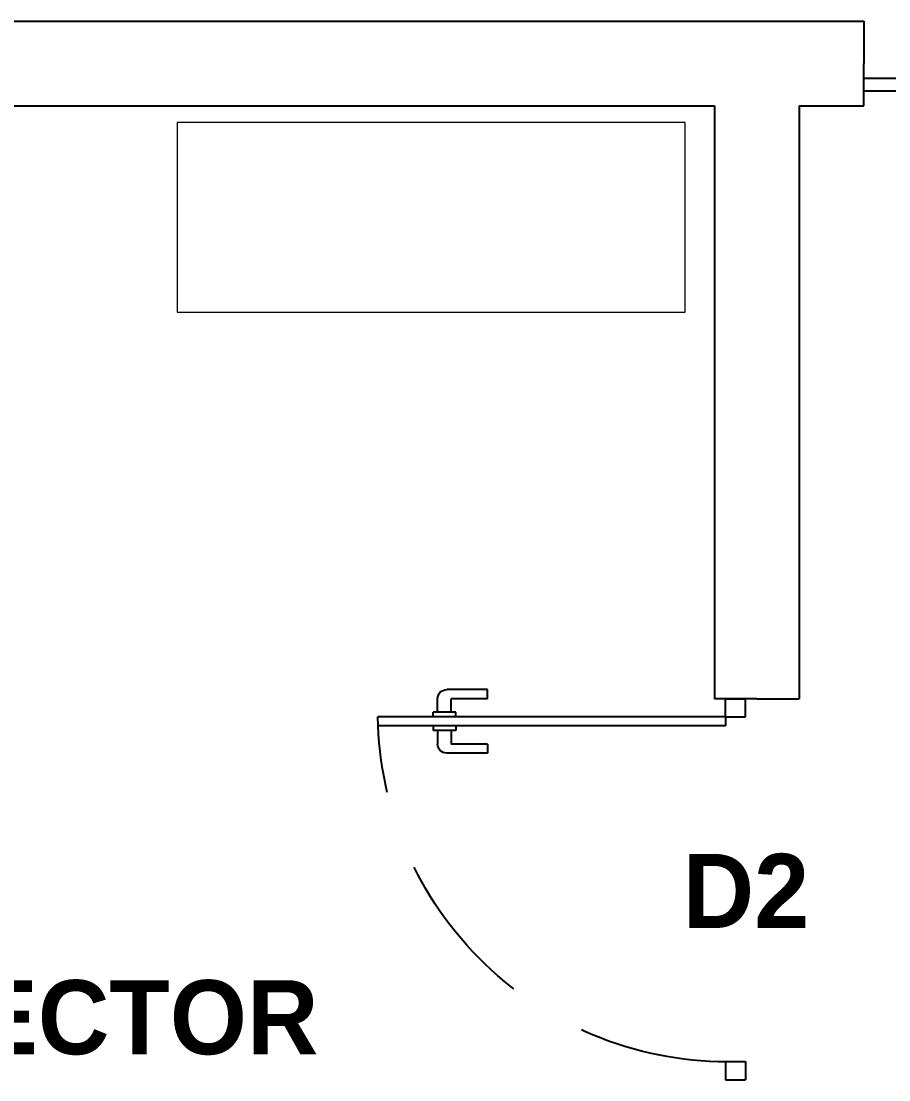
# Model space of a CAD drawing. Header units: inches. Extents: x 482566 to 494966, y -26460 to -22226.
# Drawn here: x 484603.9 to 484696.2, y -24504.2 to -24391.7 of the extents above; entities that cross this region are included whole.
import ezdxf

# ---------------------------------------------------------------- set-up
doc = ezdxf.new("R2010")
doc.units = ezdxf.units.IN
doc.header["$LTSCALE"] = 15
doc.header["$MEASUREMENT"] = 0
doc.linetypes.add('DASHED', pattern=[0.75, 0.5, -0.25])
doc.linetypes.add('TRATTEGGIATA2', pattern=[9.525, 6.35, -3.175])
doc.layers.add('A-furniture', color=50, linetype='Continuous', lineweight=9)
doc.layers.add('I-ANNO-TEXT', color=7, linetype='Continuous', lineweight=18)
for name, color, linetype in [('GLAZING', 4, 'Continuous'), ('I-FURN', 4, 'Continuous'), ('I-WALL-IN', 3, 'Continuous')]:
    doc.layers.add(name, color=color, linetype=linetype)
doc.styles.add('MICRO', font='')
doc.styles.get('MICRO').set_extended_font_data('MicrogrammaSSi', bold=True)

# ---------------------------------------------------------------- blocks, each defined once
blk = doc.blocks.new('A$C756F409C')
at = {"layer": 'A-furniture'}
blk.add_lwpolyline([(0, -0.448), (1.2, -0.448), (1.2, 0), (0, 0)], close=True, dxfattribs=at)
blk = doc.blocks.new('glass doors- 900')
for p, q in [((387080.9, -15045.5), (387080.9, -14224.6)), ((387102.3, -15045.5), (387102.3, -14226.3)), ((387070.1, -14365.5), (387038, -14365.5)), ((387080.9, -14354.8), (387070.1, -14354.8)), ((387070.1, -14408.4), (387070.1, -14354.8)), ((387102.3, -14354.8), (387113, -14354.8)), ((387113, -14408.4), (387113, -14354.8)), ((387113, -14365.5), (387145.1, -14365.5)), ((387016.6, -14483.4), (387016.6, -14387)), ((387038, -14483.4), (387038, -14397.7)), ((387070.1, -14397.7), (387038, -14397.7)), ((387113, -14397.7), (387145.1, -14397.7)), ((387145.1, -14483.4), (387145.1, -14397.7)), ((387166.6, -14483.4), (387166.6, -14387)), ((387080.9, -14408.4), (387070.1, -14408.4)), ((387102.3, -14408.4), (387113, -14408.4)), ((387038, -14483.4), (387016.6, -14483.4)), ((387145.1, -14483.4), (387166.6, -14483.4)), ((387038, -15045.5), (387038, -15092.6)), ((387080.9, -15045.5), (387038, -15045.5)), ((387080.9, -15045.5), (387080.9, -15092.6)), ((387080.9, -15045.5), (387080.9, -15092.6)), ((387080.9, -15045.5), (387102.3, -15045.5)), ((387895.1, -15045.5), (387895.1, -15092.6)), ((387895.1, -15045.5), (387895.1, -15092.6)), ((387895.1, -15045.5), (387895.1, -15045.5)), ((387895.1, -15045.5), (387938, -15045.5)), ((387938, -15045.5), (387938, -15092.6)), ((387080.9, -15092.6), (387038, -15092.6)), ((387895.1, -15092.6), (387938, -15092.6))]:
    blk.add_line(p, q)
at = {"linetype": 'DASHED', "ltscale": 50}
blk.add_arc((387070.1, -15049.8), 825.3, 358.6028, 89.255, dxfattribs=at)
for centre, start, end in [((387038, -14387), 90, 180), ((387145.1, -14387), 0, 90)]:
    blk.add_arc(centre, 21.4, start, end)

msp = doc.modelspace()

# ---------------------------------------------------------------- linework, layer by layer
at = {"layer": 'GLAZING', "elevation": 6.93}
for points in [[(484693.52, -24397.76), (484783.52, -24397.76)], [(484693.52, -24399.11), (484783.52, -24399.11)]]:
    msp.add_lwpolyline(points, dxfattribs=at)
at = {"layer": 'I-WALL-IN'}
for p, q in [((484677.64, -24391.72, 6.93), (484693.52, -24391.72, 6.93)), ((484693.52, -24391.72, 6.93), (484693.52, -24396.22, 6.93)), ((484693.52, -24400.72, 6.93), (484693.52, -24396.22, 6.93)), ((484682.14, -24463.72, 6.93), (484677.64, -24463.72, 6.93)), ((484682.14, -24463.72, 6.93), (484686.64, -24463.72, 6.93))]:
    msp.add_line(p, q, dxfattribs=at)
at = {"layer": 'I-WALL-IN', "elevation": 6.93}
for points in [[(484510.7, -24391.72), (484677.64, -24391.72)], [(484682.14, -24391.72), (484693.52, -24391.72)], [(484510.7, -24400.72), (484677.64, -24400.72)], [(484677.64, -24400.72), (484677.64, -24463.72)], [(484686.64, -24400.72), (484693.52, -24400.72)], [(484686.64, -24400.72), (484686.64, -24463.72)]]:
    msp.add_lwpolyline(points, dxfattribs=at)

# ---------------------------------------------------------------- block references
at = {"layer": 'GLAZING', "xscale": -0.04499999998952262, "yscale": 0.04499999998952262, "zscale": 0.04499999999999744, "rotation": 90}
msp.add_blockref('glass doors- 900', (484001.77, -7047.01, 6.93), dxfattribs=at)
at = {"layer": 'I-FURN', "linetype": 'TRATTEGGIATA2', "xscale": 45, "yscale": 45, "zscale": 45, "rotation": 180.0000002246825}
msp.add_blockref('A$C756F409C', (484674.52, -24422.64, -61.92), dxfattribs=at)

# ---------------------------------------------------------------- texts
at = {"layer": 'I-ANNO-TEXT', "char_height": 7.875, "attachment_point": 1, "style": 'MICRO'}
for s, insert in [('{\\fBahnschrift Light|b1|i0|c0|p34;D2}', (484674.26, -24480.21, 6.93)), ('{\\fBahnschrift Light|b1|i0|c0|p34;DIRECTOR  }', (484580.56, -24493.63, 6.93))]:
    msp.add_mtext_dynamic_manual_height_columns(s, width=7.4099, gutter_width=1.5, heights=[0], dxfattribs=dict(at, insert=insert))

doc.saveas('drawing.dxf')
